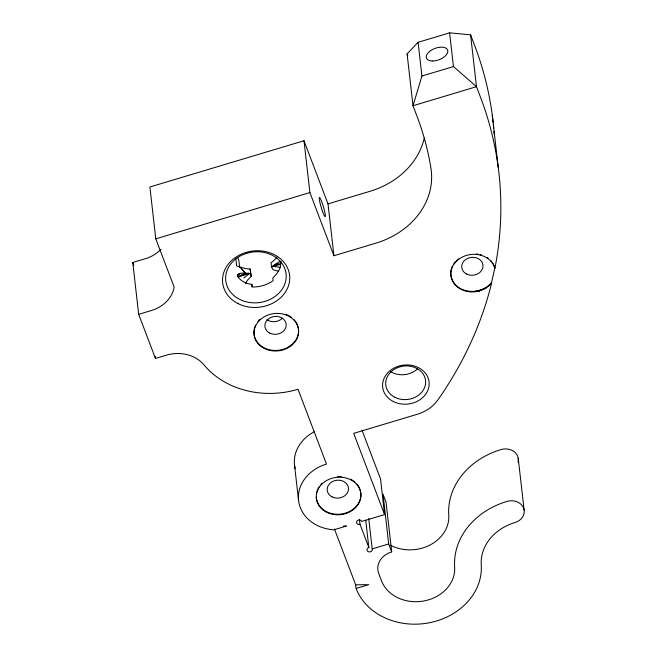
<?xml version="1.0" encoding="UTF-8"?>
<svg xmlns="http://www.w3.org/2000/svg" width="657" height="657" viewBox="0 0 657 657"><rect width="100%" height="100%" fill="white"/><g stroke="black" fill="none" stroke-linecap="round" stroke-linejoin="round"><path stroke-width="0.99" d="M452.451 266.11C448.123 274.454 452.747 285.113 461.107 288.866A22.231 18.667 -6.5 0 0 472.022 291.404C479.438 291.552 486.377 288.078 491.641 283.019L490.656 286.92A437.11 367.008 -6.5 0 1 437.956 399.834A37.556 31.528 -6.5 0 1 417.187 414.304L353.704 433.357L384.591 514.579L361.736 521.436A2.669 2.242 -6.5 0 0 358.394 520.081A2.669 2.242 -6.5 0 0 356.661 522.956A2.669 2.242 -6.5 0 0 360.003 524.311L368.84 547.56A2.669 2.242 -6.5 0 0 367.107 550.435A2.669 2.242 -6.5 0 0 370.449 551.79A2.669 2.242 -6.5 0 0 372.182 548.907L368.717 518.43M493.128 122.235A437.11 367.008 -6.5 0 0 474.609 45.407L470.584 34.846L449.61 32.85L418.082 42.311L421.925 76.031L413.007 105.744L417.023 116.314A370.392 310.991 -6.5 0 1 430.918 168.093A80.064 67.219 -6.5 0 1 375.845 243.164L333.928 255.745L309.907 192.583L303.994 140.738L149.886 186.982L155.791 238.836L174.171 287.15A33.359 28.013 -6.5 0 1 151.282 310.556L138.676 314.342L155.454 358.459L166.435 355.166A33.359 28.013 -6.5 0 1 204.031 364.906A83.398 70.02 -6.5 0 0 298.023 389.264L326.48 464.072A40.307 33.844 -6.5 0 0 298.565 500.486A40.307 33.844 -6.5 0 0 333.805 529.821L346.502 526.011L343.471 526.06M470.584 34.846L476.489 86.691L480.513 97.261A437.11 367.008 -6.5 0 1 495.871 263.112L494.902 268.286A22.354 18.766 -6.5 0 0 468.95 254.809A22.354 18.766 -6.5 0 0 451.096 276.794A22.354 18.766 -6.5 0 0 475.89 291.7L479.61 290.911L479.807 290.295C484.611 289.811 488.594 286.567 491.641 283.019M475.824 291.15L475.89 291.7L476.005 291.133L479.61 290.911L486.394 287.815M245.332 283.693L247.402 280.309L251.204 276.227L250.128 268.992L245.537 268.598L236.668 265.954L235.863 258.866M453.847 263.794L458.717 258.751M278.133 271.119L272.942 269.707L271.522 266.898L274.946 264.705M449.61 32.85L453.453 66.571L476.489 86.691L413.007 105.744L407.102 53.89L418.082 42.311M243.862 277.919L249.537 273.583L250.777 274.018L248.568 273.213L241.702 274.593M273.772 265.527L279.217 261.765L280.465 261.831C281.779 267.966 277.049 274.002 272.827 277.944L273.098 280.72L272.589 281.081A30.353 25.492 -6.5 0 1 252.83 287.01L252.181 287.002L251.82 284.251C242.096 284.309 228.357 270.865 247.714 273.345M245.529 273.378L243.698 274.199L245.365 273.378L240.503 267.44L245.529 273.378L244.42 274.051L246.088 273.369M239.961 273.567L237.251 275.111L240.084 273.55M274.552 265.223L278.272 263.703M251.886 286.682L252.37 286.493L251.82 284.251M421.925 76.031L453.453 66.571M155.791 238.836L309.907 192.583M138.676 314.342L132.771 262.488L145.378 258.71A33.359 28.013 -6.5 0 0 161.014 249.29M333.928 255.745L328.015 203.9L369.94 191.318A80.064 67.219 -6.5 0 0 424.291 138.044M237.768 276.457L248.568 273.213M273.107 265.855L280.818 263.539M237.834 277.09L250.604 273.181L251.204 276.227M280.432 264.311L271.522 266.898L271.045 262.718A30.353 25.492 -6.5 0 0 277.057 257.051M372.182 548.907L388.689 543.955L383.023 494.171L386.037 502.096L391.703 551.88A20.014 16.803 -6.5 0 0 378.687 573.454L381.495 580.821A37.564 31.536 -6.5 0 0 424.011 600.941A37.564 31.536 -6.5 0 0 454.66 567.04A75.144 63.097 -6.5 0 1 506.908 501.422A13.345 11.202 -6.5 0 1 523.621 508.173A13.345 11.202 -6.5 0 1 514.948 522.553A48.462 40.685 -6.5 0 0 481.252 564.872A64.246 53.94 -6.5 0 1 428.832 622.861A64.246 53.94 -6.5 0 1 356.094 588.442L355.683 584.837L334.47 529.057M356.094 588.442L368.791 584.631L355.683 584.837M275.455 264.352L277.172 264.155L275.784 264.122M279.66 261.617L281.245 261.511M476.465 253.963L477.877 254.078M280.087 267.276L272.491 266.34M480.152 254.604L481.589 254.932M486.804 257.413L488.126 258.217M490.754 260.542L491.863 261.971M492.849 263.235L494.836 267.744L491.576 282.477L489.251 285.598L489.161 285.031M407.102 53.89L407.767 55.656M303.994 140.738L328.015 203.9M361.999 430.195L380.526 478.928L384.591 514.579M388.689 543.955L391.703 551.88M237.735 257.413L238.828 260.279L239.641 267.374M132.771 262.488L133.864 265.371M483.076 289.039L483.15 289.606M479.544 290.353L479.61 290.911M492.29 115.287L498.195 167.141M518.217 458.216L524.13 510.07M365.719 520.122L368.84 547.56M359.42 519.227L360.003 524.311M294.5 464.836L298.565 500.486M250.128 268.992L250.604 273.181M155.224 356.423L155.454 358.459M358.763 486.812A22.354 18.766 -6.5 0 1 343.89 513.536A22.354 18.766 -6.5 0 1 316.272 497.037M316.337 494.581A22.354 18.766 -6.5 0 1 316.773 492.134M317.002 491.329A22.354 18.766 -6.5 0 1 319.228 486.714M320.846 484.611A22.354 18.766 -6.5 0 1 322.094 483.314M337.558 476.703A22.354 18.766 -6.5 0 1 341.443 476.711M350.526 479.191A22.354 18.766 -6.5 0 1 352.883 480.563M353.614 481.08A22.354 18.766 -6.5 0 1 354.994 482.189M356.817 484.045A22.354 18.766 -6.5 0 1 358.336 486.098M295.182 468.605A40.307 33.844 -6.5 0 1 314.407 431.674M281.968 318.546A10.676 8.96 -6.5 0 1 266.914 319.622M417.589 368.791A20.014 16.803 -6.5 0 1 390.701 371.698M518.028 462.117A13.345 11.202 -6.5 0 0 514.004 451.556A13.345 11.202 -6.5 0 0 500.995 449.569A75.144 63.097 -6.5 0 0 448.756 515.187A37.564 31.536 -6.5 0 1 430.023 545.006A37.564 31.536 -6.5 0 1 390.669 545.294M493.341 124.222A437.11 367.008 -6.5 0 1 493.719 128.214M493.974 131.203A437.11 367.008 -6.5 0 1 494.195 134.192M293.942 319.606A22.354 18.766 -6.5 0 1 279.2 350.197A22.354 18.766 -6.5 0 1 255.639 325.166M257.971 321.503A22.354 18.766 -6.5 0 1 259.794 319.516M285.664 314.292A22.354 18.766 -6.5 0 1 288.226 315.393M289.039 315.82A22.354 18.766 -6.5 0 1 291.314 317.282M246.777 253.249L241.899 255.121A30.353 25.492 -6.5 0 0 236.807 297.744A30.353 25.492 -6.5 0 0 285.081 283.266A30.353 25.492 -6.5 0 0 251.935 252.116L246.777 253.249M322.661 211.743L322.398 210.996A10.011 1.142 73.3 0 1 319.269 198.825A10.011 1.142 73.3 0 1 321.519 201.198A10.011 1.142 73.3 0 1 325.174 213.919L325.387 215.8A10.011 1.142 73.3 0 1 322.661 211.743M332.13 496.922A10.676 8.96 -6.5 0 0 348.489 489.178A10.676 8.96 -6.5 0 0 332.91 481.359A10.676 8.96 -6.5 0 0 332.13 496.922M238.089 303.616A33.696 28.292 -6.5 0 0 289.729 279.176A33.696 28.292 -6.5 0 0 240.569 254.489A33.696 28.292 -6.5 0 0 238.089 303.616M393.379 401.558A23.348 19.603 -6.5 0 0 429.161 384.624A23.348 19.603 -6.5 0 0 395.095 367.509A23.348 19.603 -6.5 0 0 393.379 401.558M394.956 397.329A20.014 16.803 -6.5 0 0 425.629 382.817A20.014 16.803 -6.5 0 0 396.426 368.15A20.014 16.803 -6.5 0 0 394.956 397.329M432.232 60.986A11.341 6.02 -20.8 0 0 447.819 50.827A11.341 6.02 -20.8 0 0 431.025 50.384A11.341 6.02 -20.8 0 0 432.232 60.986M269.83 333.124A10.676 8.96 -6.5 0 0 286.189 325.379A10.676 8.96 -6.5 0 0 270.61 317.561A10.676 8.96 -6.5 0 0 269.83 333.124M466.642 274.068A10.676 8.96 -6.5 0 0 483.002 266.323A10.676 8.96 -6.5 0 0 467.423 258.497A10.676 8.96 -6.5 0 0 466.642 274.068M264.36 348.465A22.354 18.766 -6.5 0 0 298.615 332.253A22.354 18.766 -6.5 0 0 266.003 315.869A22.354 18.766 -6.5 0 0 264.36 348.465M326.652 512.263A22.354 18.766 -6.5 0 0 360.907 496.051A22.354 18.766 -6.5 0 0 328.295 479.667A22.354 18.766 -6.5 0 0 326.652 512.263"/></g></svg>
